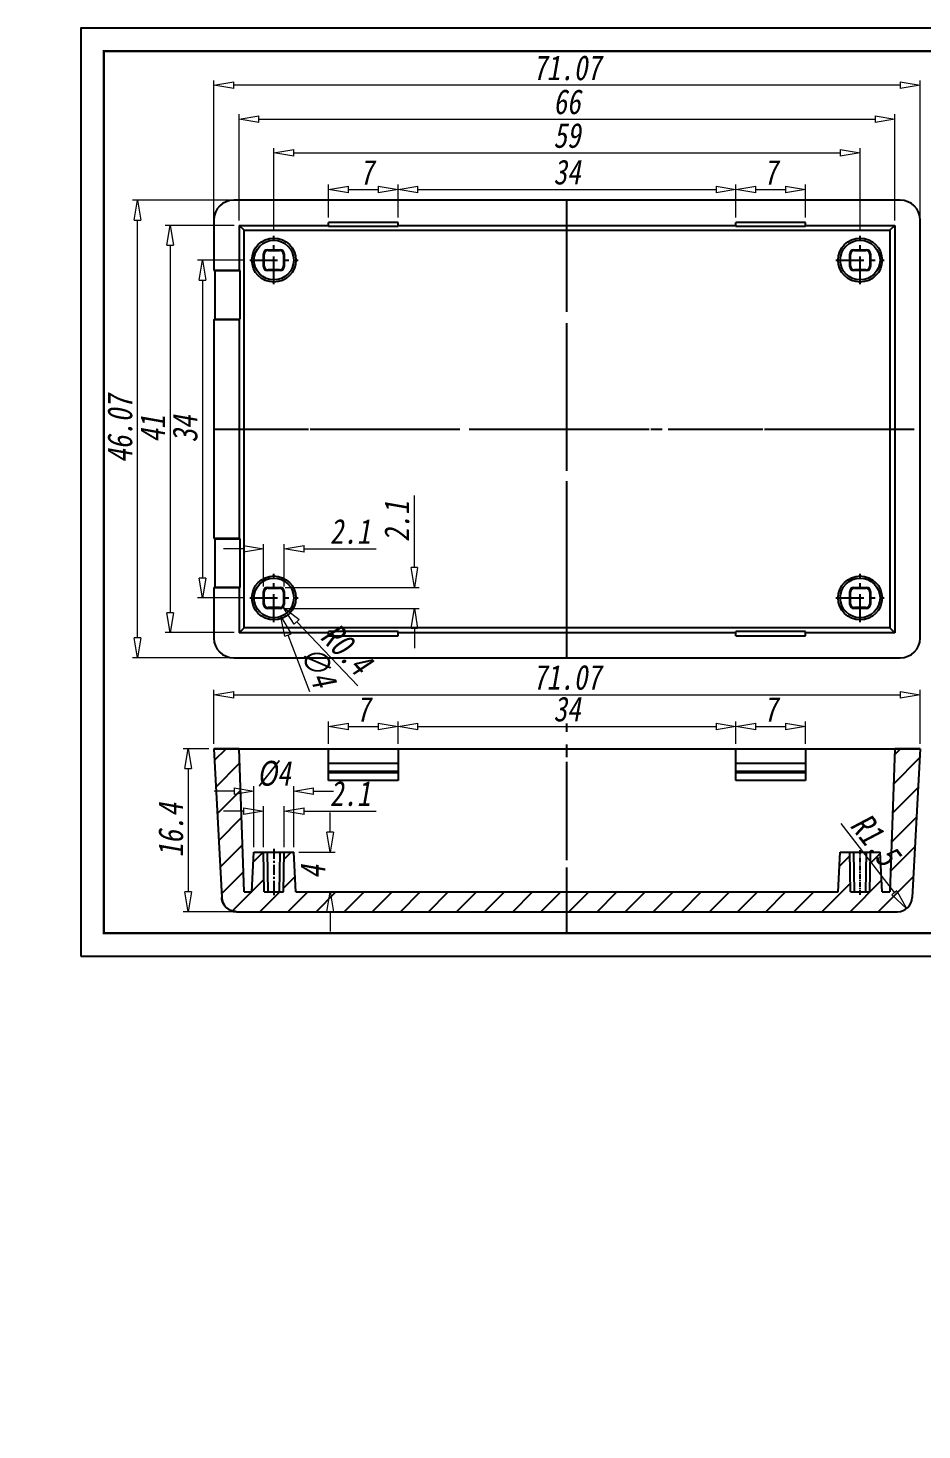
# Model space of a CAD drawing. Header units: millimetres. Extents: x 0 to 531, y 0 to 1129.
# Drawn here: x 240.7 to 330.6, y 987.8 to 1128.9 of the extents above; entities that cross this region are included whole.
import ezdxf

# ---------------------------------------------------------------- set-up
doc = ezdxf.new("R2010")
doc.units = ezdxf.units.MM
doc.linetypes.add('CENTER', pattern=[50.8, 31.75, -6.35, 6.35, -6.35])
doc.layers.get('0').update_dxf_attribs({"linetype": 'CONTINUOUS'})
doc.layers.get('Defpoints').update_dxf_attribs({"linetype": 'CONTINUOUS'})
doc.layers.add('dim', color=82, linetype='CONTINUOUS', lineweight=9)
doc.layers.add('from', color=7, linetype='CONTINUOUS')
doc.styles.add('wuwei', font='SimSun.ttf', dxfattribs={"width": 0.8, "oblique": 10})
doc.dimstyles.new('wuwei', dxfattribs={"dimtxt": 2.5, "dimasz": 1.5, "dimexe": 0.3, "dimexo": 0.3, "dimgap": 0.5, "dimtad": 1, "dimzin": 0, "dimdsep": 46, "dimtxsty": 'wuwei', "dimblk": 'CLOSEDBLANK', "dimcen": 0, "dimclrd": 42, "dimclre": 40, "dimclrt": 74, "dimadec": 0, "dimazin": 0, "dimtfac": 1, "dimtdec": 4, "dimtofl": 0, "dimtmove": 0, "dimatfit": 3, "dimfxl": 0, "dimtolj": 1, "dimtzin": 0, "dimlwd": 0, "dimlwe": 0, "dimarcsym": 0})

# ---------------------------------------------------------------- blocks, each defined once
blk = doc.blocks.new('_ClosedBlank')
at = {"color": 0, "linetype": 'ByBlock', "lineweight": -2}
for p, q in [((-1, 0.167), (0, 0)), ((-1, 0.167), (-1, -0.167)), ((0, 0), (-1, -0.167))]:
    blk.add_line(p, q, dxfattribs=at)
blk = doc.blocks.new('*D141')
at = {"layer": 'Defpoints', "color": 0}
for p in [(504.85, 1070.86), (506.04, 1069.94)]:
    blk.add_point(p, dxfattribs=at)
at = {"layer": 'dim', "color": 42, "lineweight": 5}
blk.add_line((514.62, 1063.33), (507.62, 1068.72), dxfattribs=at)
at = {"layer": 'dim', "color": 42, "lineweight": 5, "xscale": 2, "yscale": 2, "zscale": 2, "rotation": 142.3853140561323}
blk.add_blockref('_ClosedBlank', (506.04, 1069.94), dxfattribs=at)
at = {"layer": 'dim', "color": 74, "insert": (512.98, 1066.8), "char_height": 2.5, "attachment_point": 5, "rotation": 322.3853, "style": 'wuwei'}
blk.add_mtext('R1.5', dxfattribs=at)
blk = doc.blocks.new('*D142')
at = {"layer": 'Defpoints', "color": 0}
for p in [(328.16, 1041.43), (329.07, 1040.24)]:
    blk.add_point(p, dxfattribs=at)
at = {"layer": 'dim', "color": 42, "lineweight": 5}
blk.add_line((322.45, 1048.82), (327.85, 1041.83), dxfattribs=at)
at = {"layer": 'dim', "color": 42, "lineweight": 5, "xscale": 2, "yscale": 2, "zscale": 2, "rotation": 307.6606733462282}
blk.add_blockref('_ClosedBlank', (329.07, 1040.24), dxfattribs=at)
at = {"layer": 'dim', "color": 74, "insert": (325.93, 1047.18), "char_height": 2.5, "attachment_point": 5, "rotation": 307.6607, "style": 'wuwei'}
blk.add_mtext('R1.5', dxfattribs=at)
blk = doc.blocks.new('*U57')
at = {"color": 7, "linetype": 'Continuous'}
for p, q in [((33.54, 23.04), (-33.54, 23.04)), ((-35.54, 21.04), (-35.54, 16)), ((-33, 20.5), (-33, 16)), ((-32.5, 20), (-33, 20.5)), ((-33, 20.5), (-24, 20.5)), ((-32.5, -20), (-32.5, 20)), ((-32.5, 20), (32.5, 20)), ((-24, 20.39), (-24, 20.8)), ((-17, 20.8), (-24, 20.8)), ((-17, 20.39), (-24, 20.39)), ((-17, 20.39), (-17, 20.8)), ((-17, 20.5), (17, 20.5)), ((17, 20.39), (17, 20.8)), ((24, 20.8), (17, 20.8)), ((24, 20.39), (17, 20.39)), ((24, 20.39), (24, 20.8)), ((24, 20.5), (33, 20.5)), ((33, 20.5), (32.5, 20)), ((32.5, 20), (32.5, -20)), ((33, 20.5), (33, -20.5)), ((35.54, -21.04), (35.54, 21.04)), ((-30.55, 16.35), (-30.55, 17.65)), ((-30.48, 17.58), (-30.55, 17.65)), ((-30.48, 16.42), (-30.48, 17.58)), ((-30.08, 17.98), (-30.15, 18.05)), ((-30.15, 18.05), (-28.85, 18.05)), ((-30.08, 17.98), (-28.92, 17.98)), ((-28.92, 17.98), (-28.85, 18.05)), ((-28.52, 17.58), (-28.45, 17.65)), ((-28.52, 17.58), (-28.52, 16.42)), ((-28.45, 17.65), (-28.45, 16.35)), ((28.45, 16.35), (28.45, 17.65)), ((28.52, 17.58), (28.45, 17.65)), ((28.52, 16.42), (28.52, 17.58)), ((28.85, 18.05), (30.15, 18.05)), ((28.92, 17.98), (28.85, 18.05)), ((28.92, 17.98), (30.08, 17.98)), ((30.08, 17.98), (30.15, 18.05)), ((30.48, 17.58), (30.55, 17.65)), ((30.48, 17.58), (30.48, 16.42)), ((30.55, 17.65), (30.55, 16.35)), ((-35.54, 16), (-35.43, 15.95)), ((-35.54, 16), (-33, 16)), ((-35.43, 15.95), (-35.43, 11.05)), ((-35.43, 15.95), (-32.93, 15.95)), ((-33, 16), (-32.93, 15.95)), ((-32.93, 15.95), (-32.93, 11.05)), ((-30.48, 16.42), (-30.55, 16.35)), ((-30.08, 16.02), (-30.15, 15.95)), ((-28.85, 15.95), (-30.15, 15.95)), ((-28.92, 16.02), (-30.08, 16.02)), ((-28.92, 16.02), (-28.85, 15.95)), ((-28.52, 16.42), (-28.45, 16.35)), ((28.52, 16.42), (28.45, 16.35)), ((28.92, 16.02), (28.85, 15.95)), ((30.15, 15.95), (28.85, 15.95)), ((30.08, 16.02), (28.92, 16.02)), ((30.08, 16.02), (30.15, 15.95)), ((30.48, 16.42), (30.55, 16.35)), ((-35.54, 11), (-35.43, 11.05)), ((-35.54, 11), (-35.54, -11)), ((-33, 11), (-35.54, 11)), ((-35.43, 11.05), (-32.93, 11.05)), ((-33, 11), (-32.93, 11.05)), ((-33, 11), (-33, -11)), ((-35.54, -11), (-35.43, -11.05)), ((-35.54, -11), (-33, -11)), ((-35.43, -11.05), (-35.43, -15.95)), ((-35.43, -11.05), (-32.93, -11.05)), ((-33, -11), (-32.93, -11.05)), ((-32.93, -11.05), (-32.93, -15.95)), ((-35.54, -16), (-35.43, -15.95)), ((-35.54, -16), (-35.54, -21.04)), ((-33, -16), (-35.54, -16)), ((-32.93, -15.95), (-35.43, -15.95)), ((-33, -16), (-32.93, -15.95)), ((-33, -16), (-33, -20.5)), ((-30.48, -16.42), (-30.55, -16.35)), ((-30.55, -17.65), (-30.55, -16.35)), ((-30.48, -17.58), (-30.48, -16.42)), ((-30.08, -16.02), (-30.15, -15.95)), ((-30.15, -15.95), (-28.85, -15.95)), ((-30.08, -16.02), (-28.92, -16.02)), ((-28.92, -16.02), (-28.85, -15.95)), ((-28.52, -16.42), (-28.45, -16.35)), ((-28.52, -16.42), (-28.52, -17.58)), ((-28.45, -16.35), (-28.45, -17.65)), ((28.52, -16.42), (28.45, -16.35)), ((28.45, -17.65), (28.45, -16.35)), ((28.52, -17.58), (28.52, -16.42)), ((28.85, -15.95), (30.15, -15.95)), ((28.92, -16.02), (28.85, -15.95)), ((28.92, -16.02), (30.08, -16.02)), ((30.08, -16.02), (30.15, -15.95)), ((30.48, -16.42), (30.55, -16.35)), ((30.48, -16.42), (30.48, -17.58)), ((30.55, -16.35), (30.55, -17.65)), ((-30.48, -17.58), (-30.55, -17.65)), ((-30.08, -17.98), (-30.15, -18.05)), ((-28.85, -18.05), (-30.15, -18.05)), ((-28.92, -17.98), (-30.08, -17.98)), ((-28.92, -17.98), (-28.85, -18.05)), ((-28.52, -17.58), (-28.45, -17.65)), ((28.52, -17.58), (28.45, -17.65)), ((28.92, -17.98), (28.85, -18.05)), ((30.15, -18.05), (28.85, -18.05)), ((30.08, -17.98), (28.92, -17.98)), ((30.08, -17.98), (30.15, -18.05)), ((30.48, -17.58), (30.55, -17.65)), ((-33, -20.5), (-32.5, -20)), ((-24, -20.5), (-33, -20.5)), ((32.5, -20), (-32.5, -20)), ((-24, -20.8), (-24, -20.39)), ((-17, -20.39), (-24, -20.39)), ((-24, -20.8), (-17, -20.8)), ((-17, -20.8), (-17, -20.39)), ((17, -20.5), (-17, -20.5)), ((24, -20.39), (17, -20.39)), ((17, -20.8), (17, -20.39)), ((17, -20.8), (24, -20.8)), ((24, -20.8), (24, -20.39)), ((33, -20.5), (24, -20.5)), ((32.5, -20), (33, -20.5)), ((-33.54, -23.04), (33.54, -23.04))]:
    blk.add_line(p, q, dxfattribs=at)
at = {"color": 1, "linetype": 'CENTER', "ltscale": 0.4}
blk.add_line((0, -23.04), (0, 23.04), dxfattribs=at)
at = {"color": 1, "linetype": 'CENTER', "ltscale": 0.088385}
for p, q in [((-29.5, 14.57), (-29.5, 19.43)), ((29.5, 14.57), (29.5, 19.43)), ((-31.93, 17), (-27.07, 17)), ((27.07, 17), (31.93, 17)), ((-29.5, -19.43), (-29.5, -14.57)), ((29.5, -19.43), (29.5, -14.57)), ((-31.93, -17), (-27.07, -17)), ((27.07, -17), (31.93, -17))]:
    blk.add_line(p, q, dxfattribs=at)
at = {"color": 1, "linetype": 'CENTER', "ltscale": 0.3}
blk.add_line((-35.54, 0), (35.54, 0), dxfattribs=at)
at = {"color": 7, "linetype": 'Continuous'}
for centre, radius in [((-29.5, 17), 2.21), ((-29.5, 17), 2), ((29.5, 17), 2.21), ((29.5, 17), 2), ((-29.5, -17), 2.21), ((-29.5, -17), 2), ((29.5, -17), 2.21), ((29.5, -17), 2)]:
    blk.add_circle(centre, radius, dxfattribs=at)
for centre, major_axis, ratio, start_param, end_param in [((-33.53, 21.03), (-1.42, 1.42), 0.997265, -0.784029, 0.784029), ((33.53, 21.03), (1.42, 1.42), 0.997265, -0.784029, 0.784029), ((-30.15, 17.65), (0.283, -0.283), 0.999695, 2.356347, 3.926839), ((-30.08, 17.58), (0.283, -0.283), 0.999695, 2.356347, 3.926839), ((-28.92, 17.58), (-0.283, -0.283), 0.999695, 2.356347, 3.926839), ((-28.85, 17.65), (0.283, 0.283), 0.999695, -0.785246, 0.785246), ((28.85, 17.65), (0.283, -0.283), 0.999695, 2.356347, 3.926839), ((28.92, 17.58), (0.283, -0.283), 0.999695, 2.356347, 3.926839), ((30.08, 17.58), (-0.283, -0.283), 0.999695, 2.356347, 3.926839), ((30.15, 17.65), (0.283, 0.283), 0.999695, -0.785246, 0.785246), ((-30.15, 16.35), (0.283, 0.283), 0.999695, 2.356347, 3.926839), ((-30.08, 16.42), (0.283, 0.283), 0.999695, 2.356347, 3.926839), ((-28.92, 16.42), (-0.283, 0.283), 0.999695, 2.356347, 3.926839), ((-28.85, 16.35), (0.283, -0.283), 0.999695, -0.785246, 0.785246), ((28.85, 16.35), (0.283, 0.283), 0.999695, -3.926839, -2.356347), ((28.92, 16.42), (0.283, 0.283), 0.999695, 2.356347, 3.926839), ((30.08, 16.42), (-0.283, 0.283), 0.999695, 2.356347, 3.926839), ((30.15, 16.35), (0.283, -0.283), 0.999695, -0.785246, 0.785246), ((-30.15, -16.35), (0.283, -0.283), 0.999695, 2.356347, 3.926839), ((-30.08, -16.42), (0.283, -0.283), 0.999695, 2.356347, 3.926839), ((-28.92, -16.42), (-0.283, -0.283), 0.999695, 2.356347, 3.926839), ((-28.85, -16.35), (0.283, 0.283), 0.999695, -0.785246, 0.785246), ((28.85, -16.35), (0.283, -0.283), 0.999695, 2.356347, 3.926839), ((28.92, -16.42), (0.283, -0.283), 0.999695, 2.356347, 3.926839), ((30.08, -16.42), (-0.283, -0.283), 0.999695, 2.356347, 3.926839), ((30.15, -16.35), (0.283, 0.283), 0.999695, -0.785246, 0.785246), ((-30.15, -17.65), (0.283, 0.283), 0.999695, 2.356347, 3.926839), ((-30.08, -17.58), (0.283, 0.283), 0.999695, 2.356347, 3.926839), ((-28.92, -17.58), (-0.283, 0.283), 0.999695, 2.356347, 3.926839), ((-28.85, -17.65), (0.283, -0.283), 0.999695, -0.785246, 0.785246), ((28.85, -17.65), (0.283, 0.283), 0.999695, -3.926839, -2.356347), ((28.92, -17.58), (0.283, 0.283), 0.999695, 2.356347, 3.926839), ((30.08, -17.58), (-0.283, 0.283), 0.999695, 2.356347, 3.926839), ((30.15, -17.65), (0.283, -0.283), 0.999695, -0.785246, 0.785246), ((-33.53, -21.03), (-1.42, -1.42), 0.997265, -0.784029, 0.784029), ((33.53, -21.03), (1.42, -1.42), 0.997265, -0.784029, 0.784029)]:
    blk.add_ellipse(centre, major_axis=major_axis, ratio=ratio, start_param=start_param, end_param=end_param, dxfattribs=at)
blk = doc.blocks.new('*D95')
at = {"layer": 'Defpoints', "color": 0}
for p in [(264.69, 1073.38), (266.12, 1069.65)]:
    blk.add_point(p, dxfattribs=at)
at = {"layer": 'dim', "color": 42, "lineweight": 5}
blk.add_line((269.01, 1062.07), (266.83, 1067.78), dxfattribs=at)
at = {"layer": 'dim', "color": 42, "lineweight": 5, "xscale": 2, "yscale": 2, "zscale": 2, "rotation": 110.8710990807835}
blk.add_blockref('_ClosedBlank', (266.12, 1069.65), dxfattribs=at)
at = {"layer": 'dim', "color": 74, "insert": (269.91, 1064.61), "char_height": 2.5, "attachment_point": 5, "rotation": 290.8711, "style": 'wuwei'}
blk.add_mtext('∅4', dxfattribs=at)
blk = doc.blocks.new('*D96')
at = {"layer": 'Defpoints', "color": 0}
for p in [(266.05, 1070.86), (266.33, 1070.57)]:
    blk.add_point(p, dxfattribs=at)
at = {"layer": 'dim', "color": 42, "lineweight": 5}
blk.add_line((273.84, 1062.65), (267.7, 1069.12), dxfattribs=at)
at = {"layer": 'dim', "color": 42, "lineweight": 5, "xscale": 2, "yscale": 2, "zscale": 2, "rotation": 133.4602321598324}
blk.add_blockref('_ClosedBlank', (266.33, 1070.57), dxfattribs=at)
at = {"layer": 'dim', "color": 74, "insert": (272.73, 1066.36), "char_height": 2.5, "attachment_point": 5, "rotation": 313.4602, "style": 'wuwei'}
blk.add_mtext('R0.4', dxfattribs=at)
blk = doc.blocks.new('*D97')
at = {"layer": 'Defpoints', "color": 0}
for p in [(266.05, 1072.56), (266.05, 1070.46), (279.54, 1070.46)]:
    blk.add_point(p, dxfattribs=at)
at = {"layer": 'dim', "color": 42, "lineweight": 5}
for p, q in [((279.54, 1074.56), (279.54, 1081.82)), ((279.54, 1068.46), (279.54, 1066.46))]:
    blk.add_line(p, q, dxfattribs=at)
at = {"layer": 'dim', "color": 40, "lineweight": 5}
for p, q in [((266.55, 1072.56), (280.04, 1072.56)), ((266.55, 1070.46), (280.04, 1070.46))]:
    blk.add_line(p, q, dxfattribs=at)
at = {"layer": 'dim', "color": 42, "lineweight": 5, "xscale": 2, "yscale": 2, "zscale": 2}
for p, rotation in [((279.54, 1072.56), 270), ((279.54, 1070.46), 90)]:
    blk.add_blockref('_ClosedBlank', p, dxfattribs=dict(at, rotation=rotation))
at = {"layer": 'dim', "color": 74, "insert": (277.79, 1079.19), "char_height": 2.5, "attachment_point": 5, "rotation": 90, "style": 'wuwei'}
blk.add_mtext('2.1', dxfattribs=at)
blk = doc.blocks.new('*D98')
at = {"layer": 'Defpoints', "color": 0}
for p in [(266.45, 1076.44), (264.35, 1072.16), (266.45, 1072.16)]:
    blk.add_point(p, dxfattribs=at)
at = {"layer": 'dim', "color": 40, "lineweight": 5}
for p, q in [((264.35, 1072.66), (264.35, 1076.94)), ((266.45, 1072.66), (266.45, 1076.94))]:
    blk.add_line(p, q, dxfattribs=at)
at = {"layer": 'dim', "color": 42, "lineweight": 5}
for p, q in [((262.35, 1076.44), (260.35, 1076.44)), ((268.45, 1076.44), (275.71, 1076.44))]:
    blk.add_line(p, q, dxfattribs=at)
at = {"layer": 'dim', "color": 42, "lineweight": 5, "xscale": 2, "yscale": 2, "zscale": 2}
blk.add_blockref('_ClosedBlank', (264.35, 1076.44), dxfattribs=at)
at = {"layer": 'dim', "color": 42, "lineweight": 5, "xscale": 2, "yscale": 2, "zscale": 2, "rotation": 180}
blk.add_blockref('_ClosedBlank', (266.45, 1076.44), dxfattribs=at)
at = {"layer": 'dim', "color": 74, "insert": (273.08, 1078.19), "char_height": 2.5, "attachment_point": 5, "style": 'wuwei'}
blk.add_mtext('2.1', dxfattribs=at)
blk = doc.blocks.new('*D102')
at = {"layer": 'Defpoints', "color": 0}
for p in [(421.27, 1073.05), (421.92, 1072.3)]:
    blk.add_point(p, dxfattribs=at)
at = {"layer": 'dim', "color": 42, "lineweight": 5}
blk.add_line((416.76, 1078.25), (420.61, 1073.81), dxfattribs=at)
at = {"layer": 'dim', "color": 42, "lineweight": 5, "xscale": 2, "yscale": 2, "zscale": 2, "rotation": 310.97801964119}
blk.add_blockref('_ClosedBlank', (421.92, 1072.3), dxfattribs=at)
at = {"layer": 'dim', "color": 74, "insert": (419.35, 1077.93), "char_height": 2.5, "attachment_point": 5, "rotation": 310.978, "style": 'wuwei'}
blk.add_mtext('R1', dxfattribs=at)
blk = doc.blocks.new('*D121')
at = {"layer": 'Defpoints', "color": 0}
for p in [(267.4, 1052.06), (263.4, 1045.93), (267.4, 1045.93)]:
    blk.add_point(p, dxfattribs=at)
at = {"layer": 'dim', "color": 42, "lineweight": 5}
for p, q in [((261.4, 1052.06), (259.4, 1052.06)), ((269.4, 1052.06), (271.4, 1052.06))]:
    blk.add_line(p, q, dxfattribs=at)
at = {"layer": 'dim', "color": 40, "lineweight": 5}
for p, q in [((263.4, 1046.43), (263.4, 1052.56)), ((267.4, 1046.43), (267.4, 1052.56))]:
    blk.add_line(p, q, dxfattribs=at)
at = {"layer": 'dim', "color": 42, "lineweight": 5, "xscale": 2, "yscale": 2, "zscale": 2}
blk.add_blockref('_ClosedBlank', (263.4, 1052.06), dxfattribs=at)
at = {"layer": 'dim', "color": 42, "lineweight": 5, "xscale": 2, "yscale": 2, "zscale": 2, "rotation": 180}
blk.add_blockref('_ClosedBlank', (267.4, 1052.06), dxfattribs=at)
at = {"layer": 'dim', "color": 74, "insert": (265.4, 1053.81), "char_height": 2.5, "attachment_point": 5, "style": 'wuwei'}
blk.add_mtext('%%c4', dxfattribs=at)
blk = doc.blocks.new('*D122')
at = {"layer": 'Defpoints', "color": 0}
for p in [(266.45, 1050.06), (264.35, 1045.93), (266.45, 1045.93)]:
    blk.add_point(p, dxfattribs=at)
at = {"layer": 'dim', "color": 42, "lineweight": 5}
for p, q in [((262.35, 1050.06), (260.35, 1050.06)), ((268.45, 1050.06), (275.71, 1050.06))]:
    blk.add_line(p, q, dxfattribs=at)
at = {"layer": 'dim', "color": 40, "lineweight": 5}
for p, q in [((264.35, 1046.43), (264.35, 1050.56)), ((266.45, 1046.43), (266.45, 1050.56))]:
    blk.add_line(p, q, dxfattribs=at)
at = {"layer": 'dim', "color": 42, "lineweight": 5, "xscale": 2, "yscale": 2, "zscale": 2}
blk.add_blockref('_ClosedBlank', (264.35, 1050.06), dxfattribs=at)
at = {"layer": 'dim', "color": 42, "lineweight": 5, "xscale": 2, "yscale": 2, "zscale": 2, "rotation": 180}
blk.add_blockref('_ClosedBlank', (266.45, 1050.06), dxfattribs=at)
at = {"layer": 'dim', "color": 74, "insert": (273.08, 1051.81), "char_height": 2.5, "attachment_point": 5, "style": 'wuwei'}
blk.add_mtext('2.1', dxfattribs=at)
blk = doc.blocks.new('*D123')
at = {"layer": 'Defpoints', "color": 0}
for p in [(267.4, 1045.93), (267.61, 1041.93), (271.07, 1041.93)]:
    blk.add_point(p, dxfattribs=at)
at = {"layer": 'dim', "color": 42, "lineweight": 5}
for p, q in [((271.07, 1047.93), (271.07, 1049.93)), ((271.07, 1039.93), (271.07, 1037.93))]:
    blk.add_line(p, q, dxfattribs=at)
at = {"layer": 'dim', "color": 40, "lineweight": 5}
for p, q in [((267.9, 1045.93), (271.57, 1045.93)), ((268.11, 1041.93), (271.57, 1041.93))]:
    blk.add_line(p, q, dxfattribs=at)
at = {"layer": 'dim', "color": 42, "lineweight": 5, "xscale": 2, "yscale": 2, "zscale": 2}
for p, rotation in [((271.07, 1045.93), 270), ((271.07, 1041.93), 90)]:
    blk.add_blockref('_ClosedBlank', p, dxfattribs=dict(at, rotation=rotation))
at = {"layer": 'dim', "color": 74, "insert": (269.32, 1043.93), "char_height": 2.5, "attachment_point": 5, "rotation": 90, "style": 'wuwei'}
blk.add_mtext('4', dxfattribs=at)
blk = doc.blocks.new('*D124')
at = {"layer": 'Defpoints', "color": 0}
for p in [(259.37, 1056.33), (256.79, 1039.93), (261.92, 1039.93)]:
    blk.add_point(p, dxfattribs=at)
at = {"layer": 'dim', "color": 40, "lineweight": 5}
for p, q in [((258.87, 1056.33), (256.29, 1056.33)), ((261.42, 1039.93), (256.29, 1039.93))]:
    blk.add_line(p, q, dxfattribs=at)
at = {"layer": 'dim', "color": 42, "lineweight": 5}
blk.add_line((256.79, 1054.33), (256.79, 1041.93), dxfattribs=at)
at = {"layer": 'dim', "color": 42, "lineweight": 5, "xscale": 2, "yscale": 2, "zscale": 2}
for p, rotation in [((256.79, 1056.33), 90), ((256.79, 1039.93), 270)]:
    blk.add_blockref('_ClosedBlank', p, dxfattribs=dict(at, rotation=rotation))
at = {"layer": 'dim', "color": 74, "insert": (255.04, 1048.13), "char_height": 2.5, "attachment_point": 5, "rotation": 90, "style": 'wuwei'}
blk.add_mtext('16.4', dxfattribs=at)
blk = doc.blocks.new('*D125')
at = {"layer": 'Defpoints', "color": 0}
for p in [(330.44, 1061.76), (259.37, 1056.33), (330.44, 1056.33)]:
    blk.add_point(p, dxfattribs=at)
at = {"layer": 'dim', "color": 40, "lineweight": 5}
for p, q in [((259.37, 1056.83), (259.37, 1062.26)), ((330.44, 1056.83), (330.44, 1062.26))]:
    blk.add_line(p, q, dxfattribs=at)
at = {"layer": 'dim', "color": 42, "lineweight": 5}
blk.add_line((261.37, 1061.76), (328.44, 1061.76), dxfattribs=at)
at = {"layer": 'dim', "color": 42, "lineweight": 5, "xscale": 2, "yscale": 2, "zscale": 2, "rotation": 180}
blk.add_blockref('_ClosedBlank', (259.37, 1061.76), dxfattribs=at)
at = {"layer": 'dim', "color": 42, "lineweight": 5, "xscale": 2, "yscale": 2, "zscale": 2}
blk.add_blockref('_ClosedBlank', (330.44, 1061.76), dxfattribs=at)
at = {"layer": 'dim', "color": 74, "insert": (294.9, 1063.51), "char_height": 2.5, "attachment_point": 5, "style": 'wuwei'}
blk.add_mtext('71.07', dxfattribs=at)
blk = doc.blocks.new('*D126')
at = {"layer": 'Defpoints', "color": 0}
for p in [(318.9, 1058.56), (311.9, 1056.33), (318.9, 1056.33)]:
    blk.add_point(p, dxfattribs=at)
at = {"layer": 'dim', "color": 40, "lineweight": 5}
for p, q in [((311.9, 1056.83), (311.9, 1059.06)), ((318.9, 1056.83), (318.9, 1059.06))]:
    blk.add_line(p, q, dxfattribs=at)
at = {"layer": 'dim', "color": 42, "lineweight": 5}
blk.add_line((313.9, 1058.56), (316.9, 1058.56), dxfattribs=at)
at = {"layer": 'dim', "color": 42, "lineweight": 5, "xscale": 2, "yscale": 2, "zscale": 2, "rotation": 180}
blk.add_blockref('_ClosedBlank', (311.9, 1058.56), dxfattribs=at)
at = {"layer": 'dim', "color": 42, "lineweight": 5, "xscale": 2, "yscale": 2, "zscale": 2}
blk.add_blockref('_ClosedBlank', (318.9, 1058.56), dxfattribs=at)
at = {"layer": 'dim', "color": 74, "insert": (315.4, 1060.31), "char_height": 2.5, "attachment_point": 5, "style": 'wuwei'}
blk.add_mtext('7', dxfattribs=at)
blk = doc.blocks.new('*D127')
at = {"layer": 'Defpoints', "color": 0}
for p in [(311.9, 1058.56), (277.9, 1056.33), (311.9, 1056.33)]:
    blk.add_point(p, dxfattribs=at)
at = {"layer": 'dim', "color": 40, "lineweight": 5}
for p, q in [((277.9, 1056.83), (277.9, 1059.06)), ((311.9, 1056.83), (311.9, 1059.06))]:
    blk.add_line(p, q, dxfattribs=at)
at = {"layer": 'dim', "color": 42, "lineweight": 5}
blk.add_line((279.9, 1058.56), (309.9, 1058.56), dxfattribs=at)
at = {"layer": 'dim', "color": 42, "lineweight": 5, "xscale": 2, "yscale": 2, "zscale": 2, "rotation": 180}
blk.add_blockref('_ClosedBlank', (277.9, 1058.56), dxfattribs=at)
at = {"layer": 'dim', "color": 42, "lineweight": 5, "xscale": 2, "yscale": 2, "zscale": 2}
blk.add_blockref('_ClosedBlank', (311.9, 1058.56), dxfattribs=at)
at = {"layer": 'dim', "color": 74, "insert": (294.9, 1060.31), "char_height": 2.5, "attachment_point": 5, "style": 'wuwei'}
blk.add_mtext('34', dxfattribs=at)
blk = doc.blocks.new('*D128')
at = {"layer": 'Defpoints', "color": 0}
for p in [(277.9, 1058.56), (270.9, 1056.33), (277.9, 1056.33)]:
    blk.add_point(p, dxfattribs=at)
at = {"layer": 'dim', "color": 40, "lineweight": 5}
for p, q in [((270.9, 1056.83), (270.9, 1059.06)), ((277.9, 1056.83), (277.9, 1059.06))]:
    blk.add_line(p, q, dxfattribs=at)
at = {"layer": 'dim', "color": 42, "lineweight": 5}
blk.add_line((272.9, 1058.56), (275.9, 1058.56), dxfattribs=at)
at = {"layer": 'dim', "color": 42, "lineweight": 5, "xscale": 2, "yscale": 2, "zscale": 2, "rotation": 180}
blk.add_blockref('_ClosedBlank', (270.9, 1058.56), dxfattribs=at)
at = {"layer": 'dim', "color": 42, "lineweight": 5, "xscale": 2, "yscale": 2, "zscale": 2}
blk.add_blockref('_ClosedBlank', (277.9, 1058.56), dxfattribs=at)
at = {"layer": 'dim', "color": 74, "insert": (274.4, 1060.31), "char_height": 2.5, "attachment_point": 5, "style": 'wuwei'}
blk.add_mtext('7', dxfattribs=at)
blk = doc.blocks.new('*D129')
at = {"layer": 'Defpoints', "color": 0}
for p in [(346.47, 1067.71), (347.19, 1067.37)]:
    blk.add_point(p, dxfattribs=at)
at = {"layer": 'dim', "color": 42, "lineweight": 5}
blk.add_line((357, 1062.73), (349, 1066.52), dxfattribs=at)
at = {"layer": 'dim', "color": 42, "lineweight": 5, "xscale": 2, "yscale": 2, "zscale": 2, "rotation": 154.6658811253079}
blk.add_blockref('_ClosedBlank', (347.19, 1067.37), dxfattribs=at)
at = {"layer": 'dim', "color": 74, "insert": (354.65, 1065.78), "char_height": 2.5, "attachment_point": 5, "rotation": 334.6659, "style": 'wuwei'}
blk.add_mtext('R0.8', dxfattribs=at)
blk = doc.blocks.new('*D133')
at = {"layer": 'Defpoints', "color": 0}
for p in [(318.9, 1112.61), (311.9, 1109.31), (318.9, 1109.31)]:
    blk.add_point(p, dxfattribs=at)
at = {"layer": 'dim', "color": 40, "lineweight": 5}
for p, q in [((311.9, 1109.81), (311.9, 1113.11)), ((318.9, 1109.81), (318.9, 1113.11))]:
    blk.add_line(p, q, dxfattribs=at)
at = {"layer": 'dim', "color": 42, "lineweight": 5}
blk.add_line((313.9, 1112.61), (316.9, 1112.61), dxfattribs=at)
at = {"layer": 'dim', "color": 42, "lineweight": 5, "xscale": 2, "yscale": 2, "zscale": 2, "rotation": 180}
blk.add_blockref('_ClosedBlank', (311.9, 1112.61), dxfattribs=at)
at = {"layer": 'dim', "color": 42, "lineweight": 5, "xscale": 2, "yscale": 2, "zscale": 2}
blk.add_blockref('_ClosedBlank', (318.9, 1112.61), dxfattribs=at)
at = {"layer": 'dim', "color": 74, "insert": (315.4, 1114.36), "char_height": 2.5, "attachment_point": 5, "style": 'wuwei'}
blk.add_mtext('7', dxfattribs=at)
blk = doc.blocks.new('*D134')
at = {"layer": 'Defpoints', "color": 0}
for p in [(311.9, 1112.61), (277.9, 1109.31), (311.9, 1109.31)]:
    blk.add_point(p, dxfattribs=at)
at = {"layer": 'dim', "color": 40, "lineweight": 5}
for p, q in [((277.9, 1109.81), (277.9, 1113.11)), ((311.9, 1109.81), (311.9, 1113.11))]:
    blk.add_line(p, q, dxfattribs=at)
at = {"layer": 'dim', "color": 42, "lineweight": 5}
blk.add_line((279.9, 1112.61), (309.9, 1112.61), dxfattribs=at)
at = {"layer": 'dim', "color": 42, "lineweight": 5, "xscale": 2, "yscale": 2, "zscale": 2, "rotation": 180}
blk.add_blockref('_ClosedBlank', (277.9, 1112.61), dxfattribs=at)
at = {"layer": 'dim', "color": 42, "lineweight": 5, "xscale": 2, "yscale": 2, "zscale": 2}
blk.add_blockref('_ClosedBlank', (311.9, 1112.61), dxfattribs=at)
at = {"layer": 'dim', "color": 74, "insert": (294.9, 1114.36), "char_height": 2.5, "attachment_point": 5, "style": 'wuwei'}
blk.add_mtext('34', dxfattribs=at)
blk = doc.blocks.new('*D135')
at = {"layer": 'Defpoints', "color": 0}
for p in [(277.9, 1112.61), (270.9, 1109.31), (277.9, 1109.31)]:
    blk.add_point(p, dxfattribs=at)
at = {"layer": 'dim', "color": 40, "lineweight": 5}
for p, q in [((270.9, 1109.81), (270.9, 1113.11)), ((277.9, 1109.81), (277.9, 1113.11))]:
    blk.add_line(p, q, dxfattribs=at)
at = {"layer": 'dim', "color": 42, "lineweight": 5}
blk.add_line((272.9, 1112.61), (275.9, 1112.61), dxfattribs=at)
at = {"layer": 'dim', "color": 42, "lineweight": 5, "xscale": 2, "yscale": 2, "zscale": 2, "rotation": 180}
blk.add_blockref('_ClosedBlank', (270.9, 1112.61), dxfattribs=at)
at = {"layer": 'dim', "color": 42, "lineweight": 5, "xscale": 2, "yscale": 2, "zscale": 2}
blk.add_blockref('_ClosedBlank', (277.9, 1112.61), dxfattribs=at)
at = {"layer": 'dim', "color": 74, "insert": (274.75, 1114.36), "char_height": 2.5, "attachment_point": 5, "style": 'wuwei'}
blk.add_mtext('7', dxfattribs=at)
blk = doc.blocks.new('*D136')
at = {"layer": 'Defpoints', "color": 0}
for p in [(251.67, 1111.55), (261.36, 1111.55), (261.9, 1065.48)]:
    blk.add_point(p, dxfattribs=at)
at = {"layer": 'dim', "color": 40, "lineweight": 5}
for p, q in [((260.86, 1111.55), (251.17, 1111.55)), ((261.4, 1065.48), (251.17, 1065.48))]:
    blk.add_line(p, q, dxfattribs=at)
at = {"layer": 'dim', "color": 42, "lineweight": 5}
blk.add_line((251.67, 1067.48), (251.67, 1109.55), dxfattribs=at)
at = {"layer": 'dim', "color": 42, "lineweight": 5, "xscale": 2, "yscale": 2, "zscale": 2}
for p, rotation in [((251.67, 1111.55), 90), ((251.67, 1065.48), 270)]:
    blk.add_blockref('_ClosedBlank', p, dxfattribs=dict(at, rotation=rotation))
at = {"layer": 'dim', "color": 74, "insert": (249.92, 1088.51), "char_height": 2.5, "attachment_point": 5, "rotation": 90, "style": 'wuwei'}
blk.add_mtext('46.07', dxfattribs=at)
blk = doc.blocks.new('*D137')
at = {"layer": 'Defpoints', "color": 0}
for p in [(261.9, 1109.01), (254.96, 1068.02), (261.9, 1068.02)]:
    blk.add_point(p, dxfattribs=at)
at = {"layer": 'dim', "color": 40, "lineweight": 5}
for p, q in [((261.4, 1109.01), (254.46, 1109.01)), ((261.4, 1068.02), (254.46, 1068.02))]:
    blk.add_line(p, q, dxfattribs=at)
at = {"layer": 'dim', "color": 42, "lineweight": 5}
blk.add_line((254.96, 1107.01), (254.96, 1070.02), dxfattribs=at)
at = {"layer": 'dim', "color": 42, "lineweight": 5, "xscale": 2, "yscale": 2, "zscale": 2}
for p, rotation in [((254.96, 1109.01), 90), ((254.96, 1068.02), 270)]:
    blk.add_blockref('_ClosedBlank', p, dxfattribs=dict(at, rotation=rotation))
at = {"layer": 'dim', "color": 74, "insert": (253.21, 1088.51), "char_height": 2.5, "attachment_point": 5, "rotation": 90, "style": 'wuwei'}
blk.add_mtext('41', dxfattribs=at)
blk = doc.blocks.new('*D138')
at = {"layer": 'Defpoints', "color": 0}
for p in [(259.37, 1123.11), (330.44, 1109.55), (259.37, 1109.02)]:
    blk.add_point(p, dxfattribs=at)
at = {"layer": 'dim', "color": 40, "lineweight": 5}
for p, q in [((259.37, 1109.52), (259.37, 1123.61)), ((330.44, 1110.05), (330.44, 1123.61))]:
    blk.add_line(p, q, dxfattribs=at)
at = {"layer": 'dim', "color": 42, "lineweight": 5}
blk.add_line((328.44, 1123.11), (261.37, 1123.11), dxfattribs=at)
at = {"layer": 'dim', "color": 42, "lineweight": 5, "xscale": 2, "yscale": 2, "zscale": 2, "rotation": 180}
blk.add_blockref('_ClosedBlank', (259.37, 1123.11), dxfattribs=at)
at = {"layer": 'dim', "color": 42, "lineweight": 5, "xscale": 2, "yscale": 2, "zscale": 2}
blk.add_blockref('_ClosedBlank', (330.44, 1123.11), dxfattribs=at)
at = {"layer": 'dim', "color": 74, "insert": (294.9, 1124.86), "char_height": 2.5, "attachment_point": 5, "style": 'wuwei'}
blk.add_mtext('71.07', dxfattribs=at)
blk = doc.blocks.new('*D139')
at = {"layer": 'Defpoints', "color": 0}
for p in [(327.9, 1119.69), (261.9, 1109.01), (327.9, 1109.01)]:
    blk.add_point(p, dxfattribs=at)
at = {"layer": 'dim', "color": 40, "lineweight": 5}
for p, q in [((261.9, 1109.51), (261.9, 1120.19)), ((327.9, 1109.51), (327.9, 1120.19))]:
    blk.add_line(p, q, dxfattribs=at)
at = {"layer": 'dim', "color": 42, "lineweight": 5}
blk.add_line((263.9, 1119.69), (325.9, 1119.69), dxfattribs=at)
at = {"layer": 'dim', "color": 42, "lineweight": 5, "xscale": 2, "yscale": 2, "zscale": 2, "rotation": 180}
blk.add_blockref('_ClosedBlank', (261.9, 1119.69), dxfattribs=at)
at = {"layer": 'dim', "color": 42, "lineweight": 5, "xscale": 2, "yscale": 2, "zscale": 2}
blk.add_blockref('_ClosedBlank', (327.9, 1119.69), dxfattribs=at)
at = {"layer": 'dim', "color": 74, "insert": (294.9, 1121.44), "char_height": 2.5, "attachment_point": 5, "style": 'wuwei'}
blk.add_mtext('66', dxfattribs=at)
blk = doc.blocks.new('*D147')
at = {"layer": 'Defpoints', "color": 0}
for p in [(262.97, 1105.51), (258.23, 1071.51), (262.97, 1071.51)]:
    blk.add_point(p, dxfattribs=at)
at = {"layer": 'dim', "color": 40, "lineweight": 5}
for p, q in [((262.47, 1105.51), (257.73, 1105.51)), ((262.47, 1071.51), (257.73, 1071.51))]:
    blk.add_line(p, q, dxfattribs=at)
at = {"layer": 'dim', "color": 42, "lineweight": 5}
blk.add_line((258.23, 1103.51), (258.23, 1073.51), dxfattribs=at)
at = {"layer": 'dim', "color": 42, "lineweight": 5, "xscale": 2, "yscale": 2, "zscale": 2}
for p, rotation in [((258.23, 1105.51), 90), ((258.23, 1071.51), 270)]:
    blk.add_blockref('_ClosedBlank', p, dxfattribs=dict(at, rotation=rotation))
at = {"layer": 'dim', "color": 74, "insert": (256.48, 1088.51), "char_height": 2.5, "attachment_point": 5, "rotation": 90, "style": 'wuwei'}
blk.add_mtext('34', dxfattribs=at)
blk = doc.blocks.new('*D148')
at = {"layer": 'Defpoints', "color": 0}
for p in [(324.4, 1116.3), (265.4, 1107.94), (324.4, 1107.94)]:
    blk.add_point(p, dxfattribs=at)
at = {"layer": 'dim', "color": 40, "lineweight": 5}
for p, q in [((265.4, 1108.44), (265.4, 1116.8)), ((324.4, 1108.44), (324.4, 1116.8))]:
    blk.add_line(p, q, dxfattribs=at)
at = {"layer": 'dim', "color": 42, "lineweight": 5}
blk.add_line((267.4, 1116.3), (322.4, 1116.3), dxfattribs=at)
at = {"layer": 'dim', "color": 42, "lineweight": 5, "xscale": 2, "yscale": 2, "zscale": 2, "rotation": 180}
blk.add_blockref('_ClosedBlank', (265.4, 1116.3), dxfattribs=at)
at = {"layer": 'dim', "color": 42, "lineweight": 5, "xscale": 2, "yscale": 2, "zscale": 2}
blk.add_blockref('_ClosedBlank', (324.4, 1116.3), dxfattribs=at)
at = {"layer": 'dim', "color": 74, "insert": (294.9, 1118.05), "char_height": 2.5, "attachment_point": 5, "style": 'wuwei'}
blk.add_mtext('59', dxfattribs=at)

msp = doc.modelspace()

# ---------------------------------------------------------------- hatches: boundary and pattern name
h = msp.add_hatch()
h.set_pattern_fill('1', color=2, scale=2, angle=45, style=0)
h.set_pattern_definition([(45, (208.178, 944.5206), (-1.414214, 1.414214), [])])
edge = h.paths.add_edge_path()
edge.add_line((330.44, 1056.33), (327.902, 1056.33))
edge.add_line((327.902, 1056.33), (327.399, 1041.93))
edge.add_line((327.399, 1041.93), (326.613, 1041.93))
edge.add_line((326.613, 1041.93), (326.403, 1045.93))
edge.add_line((326.403, 1045.93), (325.453, 1045.93))
edge.add_line((325.453, 1045.93), (325.383, 1041.93))
edge.add_line((325.383, 1041.93), (323.423, 1041.93))
edge.add_line((323.423, 1041.93), (323.353, 1045.93))
edge.add_line((323.353, 1045.93), (322.403, 1045.93))
edge.add_line((322.403, 1045.93), (322.193, 1041.93))
edge.add_line((322.193, 1041.93), (267.613, 1041.93))
edge.add_line((267.613, 1041.93), (267.403, 1045.93))
edge.add_line((267.403, 1045.93), (266.453, 1045.93))
edge.add_line((266.453, 1045.93), (266.383, 1041.93))
edge.add_line((266.383, 1041.93), (264.423, 1041.93))
edge.add_line((264.423, 1041.93), (264.353, 1045.93))
edge.add_line((264.353, 1045.93), (263.403, 1045.93))
edge.add_line((263.403, 1045.93), (263.193, 1041.93))
edge.add_line((263.193, 1041.93), (262.407, 1041.93))
edge.add_line((262.407, 1041.93), (261.904, 1056.33))
edge.add_line((261.904, 1056.33), (259.366, 1056.33))
edge.add_line((259.366, 1056.33), (260.151, 1041.351))
edge.add_spline(control_points=[(261.649, 1039.93), (260.806, 1039.93), (260.195, 1040.51), (260.151, 1041.351)], knot_values=[0, 0, 0, 0, 1, 1, 1, 1], degree=3, periodic=0)
edge.add_line((261.649, 1039.93), (328.157, 1039.93))
edge.add_spline(control_points=[(328.157, 1039.93), (329, 1039.93), (329.611, 1040.51), (329.655, 1041.351)], knot_values=[0, 0, 0, 0, 1, 1, 1, 1], degree=3, periodic=0)
edge.add_line((329.655, 1041.351), (330.44, 1056.33))

# ---------------------------------------------------------------- linework, layer by layer
at = {"color": 1, "linetype": 'CENTER', "ltscale": 0.18}
for p, q in [((294.903, 1066.014), (294.903, 1111.014)), ((259.903, 1088.514), (329.903, 1088.514))]:
    msp.add_line(p, q, dxfattribs=at)
at = {"color": 1, "linetype": 'CENTER', "ltscale": 0.088385}
for p, q in [((265.403, 1103.083), (265.403, 1107.945)), ((324.403, 1103.083), (324.403, 1107.945)), ((262.973, 1105.514), (267.834, 1105.514)), ((321.973, 1105.514), (326.834, 1105.514)), ((265.403, 1069.083), (265.403, 1073.945)), ((324.403, 1069.083), (324.403, 1073.945)), ((262.973, 1071.514), (267.834, 1071.514)), ((321.973, 1071.514), (326.834, 1071.514))]:
    msp.add_line(p, q, dxfattribs=at)
at = {"color": 1, "linetype": 'CENTER', "ltscale": 0.2}
msp.add_line((294.903, 1037.718), (294.903, 1058.87), dxfattribs=at)
at = {"color": 1, "linetype": 'CENTER', "ltscale": 0.119619}
msp.add_line((294.903, 1039.054), (294.903, 1057.048), dxfattribs=at)
at = {"color": 7, "linetype": 'Continuous'}
for p, q in [((259.366, 1056.33), (330.44, 1056.33)), ((259.366, 1056.33), (260.151, 1041.351)), ((261.904, 1056.33), (259.366, 1056.33)), ((259.366, 1056.33), (260.151, 1041.351)), ((262.407, 1041.93), (261.904, 1056.33)), ((262.407, 1041.93), (261.904, 1056.33)), ((270.903, 1053.13), (270.903, 1056.33)), ((277.903, 1056.33), (277.903, 1053.13)), ((311.903, 1053.13), (311.903, 1056.33)), ((318.903, 1056.33), (318.903, 1053.13)), ((327.902, 1056.33), (327.399, 1041.93)), ((327.902, 1056.33), (327.399, 1041.93)), ((327.902, 1056.33), (327.399, 1041.93)), ((327.902, 1056.33), (327.399, 1041.93)), ((330.44, 1056.33), (327.902, 1056.33)), ((329.903, 1056.33), (327.902, 1056.33)), ((330.44, 1056.33), (329.655, 1041.351)), ((330.44, 1056.33), (329.655, 1041.351)), ((270.903, 1054.88), (277.903, 1054.88)), ((311.903, 1054.88), (318.903, 1054.88)), ((270.903, 1054.08), (277.903, 1054.08)), ((270.903, 1053.93), (277.903, 1053.93)), ((277.903, 1053.13), (270.903, 1053.13)), ((311.903, 1054.08), (318.903, 1054.08)), ((311.903, 1053.93), (318.903, 1053.93)), ((318.903, 1053.13), (311.903, 1053.13)), ((263.193, 1041.93), (263.403, 1045.93)), ((263.193, 1041.93), (263.403, 1045.93)), ((263.403, 1045.93), (267.403, 1045.93)), ((263.403, 1045.93), (264.353, 1045.93)), ((264.423, 1041.93), (264.353, 1045.93)), ((264.423, 1041.93), (264.353, 1045.93)), ((264.823, 1041.93), (264.753, 1045.93)), ((265.983, 1041.93), (266.053, 1045.93)), ((266.383, 1041.93), (266.453, 1045.93)), ((266.383, 1041.93), (266.453, 1045.93)), ((266.453, 1045.93), (267.403, 1045.93)), ((267.613, 1041.93), (267.403, 1045.93)), ((267.613, 1041.93), (267.403, 1045.93)), ((322.193, 1041.93), (322.403, 1045.93)), ((322.193, 1041.93), (322.403, 1045.93)), ((322.403, 1045.93), (326.403, 1045.93)), ((322.403, 1045.93), (323.353, 1045.93)), ((323.423, 1041.93), (323.353, 1045.93)), ((323.423, 1041.93), (323.353, 1045.93)), ((323.423, 1041.93), (323.353, 1045.93)), ((323.423, 1041.93), (323.353, 1045.93)), ((323.823, 1041.93), (323.753, 1045.93)), ((323.823, 1041.93), (323.753, 1045.93)), ((324.983, 1041.93), (325.053, 1045.93)), ((324.983, 1041.93), (325.053, 1045.93)), ((325.383, 1041.93), (325.453, 1045.93)), ((325.383, 1041.93), (325.453, 1045.93)), ((325.383, 1041.93), (325.453, 1045.93)), ((325.383, 1041.93), (325.453, 1045.93)), ((325.453, 1045.93), (326.403, 1045.93)), ((325.453, 1045.93), (326.403, 1045.93)), ((326.613, 1041.93), (326.403, 1045.93)), ((326.613, 1041.93), (326.403, 1045.93)), ((326.613, 1041.93), (326.403, 1045.93)), ((326.613, 1041.93), (326.403, 1045.93)), ((262.407, 1041.93), (263.193, 1041.93)), ((262.407, 1041.93), (263.193, 1041.93)), ((264.423, 1041.93), (266.383, 1041.93)), ((264.423, 1041.93), (266.383, 1041.93)), ((267.613, 1041.93), (322.193, 1041.93)), ((267.613, 1041.93), (322.193, 1041.93)), ((323.423, 1041.93), (325.383, 1041.93)), ((323.423, 1041.93), (325.383, 1041.93)), ((323.423, 1041.93), (325.383, 1041.93)), ((323.423, 1041.93), (325.383, 1041.93)), ((326.613, 1041.93), (327.399, 1041.93)), ((326.613, 1041.93), (327.399, 1041.93)), ((326.613, 1041.93), (327.399, 1041.93)), ((326.613, 1041.93), (327.399, 1041.93)), ((261.649, 1039.93), (328.157, 1039.93)), ((261.649, 1039.93), (328.157, 1039.93))]:
    msp.add_line(p, q, dxfattribs=at)
at = {"color": 1, "linetype": 'CENTER', "ltscale": 0.032}
msp.add_line((265.403, 1046.275), (265.403, 1041.546), dxfattribs=at)
at = {"color": 1, "linetype": 'CENTER', "ltscale": 0.016}
msp.add_line((324.403, 1041.624), (324.403, 1046.13), dxfattribs=at)
at = {"color": 7, "linetype": 'Continuous'}
for centre, start, end in [((261.649, 1041.43), 183, 270), ((328.157, 1041.43), 270, 357)]:
    msp.add_arc(centre, 1.5, start, end, dxfattribs=at)
at = {"color": 7, "linetype": 'Continuous', "start_tangent": (-1, 0), "end_tangent": (-0.052336, 0.9986295)}
msp.add_spline([(261.649, 1039.93), (261.633, 1039.93), (261.617, 1039.93), (261.6, 1039.93), (261.584, 1039.931), (261.568, 1039.932), (261.551, 1039.933), (261.535, 1039.934), (261.518, 1039.935), (261.501, 1039.937), (261.485, 1039.939), (261.468, 1039.941), (261.451, 1039.943), (261.434, 1039.945), (261.418, 1039.948), (261.401, 1039.95), (261.384, 1039.953), (261.367, 1039.956), (261.35, 1039.96), (261.333, 1039.963), (261.316, 1039.967), (261.299, 1039.971), (261.282, 1039.975), (261.265, 1039.98), (261.248, 1039.984), (261.231, 1039.989), (261.214, 1039.994), (261.197, 1039.999), (261.181, 1040.005), (261.164, 1040.01), (261.147, 1040.016), (261.13, 1040.022), (261.113, 1040.029), (261.096, 1040.035), (261.08, 1040.042), (261.063, 1040.049), (261.046, 1040.056), (261.03, 1040.063), (261.013, 1040.071), (260.997, 1040.079), (260.98, 1040.087), (260.964, 1040.095), (260.948, 1040.104), (260.931, 1040.112), (260.915, 1040.121), (260.899, 1040.13), (260.883, 1040.14), (260.868, 1040.149), (260.852, 1040.159), (260.836, 1040.169), (260.821, 1040.179), (260.805, 1040.189), (260.79, 1040.2), (260.775, 1040.211), (260.76, 1040.222), (260.745, 1040.233), (260.73, 1040.244), (260.715, 1040.256), (260.701, 1040.267), (260.686, 1040.279), (260.672, 1040.291), (260.658, 1040.304), (260.644, 1040.316), (260.63, 1040.329), (260.617, 1040.342), (260.603, 1040.354), (260.59, 1040.368), (260.577, 1040.381), (260.564, 1040.394), (260.551, 1040.408), (260.538, 1040.422), (260.526, 1040.436), (260.513, 1040.45), (260.501, 1040.464), (260.489, 1040.478), (260.478, 1040.493), (260.466, 1040.507), (260.455, 1040.522), (260.444, 1040.537), (260.433, 1040.552), (260.422, 1040.567), (260.411, 1040.582), (260.401, 1040.597), (260.391, 1040.613), (260.381, 1040.628), (260.371, 1040.644), (260.362, 1040.66), (260.352, 1040.675), (260.343, 1040.691), (260.334, 1040.707), (260.326, 1040.723), (260.317, 1040.739), (260.309, 1040.756), (260.301, 1040.772), (260.293, 1040.788), (260.286, 1040.805), (260.278, 1040.821), (260.271, 1040.837), (260.264, 1040.854), (260.257, 1040.871), (260.251, 1040.887), (260.244, 1040.904), (260.238, 1040.92), (260.232, 1040.937), (260.227, 1040.954), (260.221, 1040.97), (260.216, 1040.987), (260.211, 1041.004), (260.206, 1041.021), (260.201, 1041.037), (260.197, 1041.054), (260.193, 1041.071), (260.189, 1041.087), (260.185, 1041.104), (260.181, 1041.121), (260.178, 1041.138), (260.175, 1041.154), (260.172, 1041.171), (260.169, 1041.187), (260.166, 1041.204), (260.164, 1041.221), (260.162, 1041.237), (260.159, 1041.253), (260.158, 1041.27), (260.156, 1041.286), (260.155, 1041.303), (260.153, 1041.319), (260.152, 1041.335), (260.151, 1041.351)], degree=3, dxfattribs=at)
at = {"layer": 'from'}
for points in [[(245.977, 1035.445), (380.426, 1035.445), (380.426, 1128.875), (245.977, 1128.875)], [(248.294, 1037.762), (378.109, 1037.762), (378.109, 1126.558), (248.294, 1126.558)]]:
    msp.add_lwpolyline(points, close=True, dxfattribs=at)
at = {"layer": 'from', "const_width": 0.232}
msp.add_lwpolyline([(248.294, 1037.762), (248.294, 1126.558), (378.109, 1126.558), (378.109, 1037.762), (248.294, 1037.762)], dxfattribs=at)

# ---------------------------------------------------------------- block references
at = {"color": 7}
msp.add_blockref('*U57', (294.903, 1088.514), dxfattribs=at)

# ---------------------------------------------------------------- dimensions: what is measured, and where the dimension line sits
at = {"layer": 'dim', "color": 7}
for base, p1, p2, picture, middle in [((259.366, 1123.108), (330.44, 1109.554), (259.366, 1109.015), '*D138', (294.903, 1123.108)), ((327.902, 1119.686), (261.904, 1109.013), (327.902, 1109.013), '*D139', (294.903, 1119.686)), ((324.403, 1116.297), (265.403, 1107.945), (324.403, 1107.945), '*D148', (294.903, 1116.297)), ((277.903, 1112.61), (270.903, 1109.313), (277.903, 1109.313), '*D135', (274.747, 1112.61)), ((311.903, 1112.61), (277.903, 1109.313), (311.903, 1109.313), '*D134', (294.903, 1114.36)), ((318.903, 1112.61), (311.903, 1109.313), (318.903, 1109.313), '*D133', (315.403, 1114.36)), ((421.26921322, 1073.053953612), (0, 0), (0, 0), '*D102', (418.029929189, 1076.783212088)), ((266.453, 1076.435), (264.353, 1072.164), (266.453, 1072.164), '*D98', (273.081, 1076.435)), ((266.115645215, 1069.645302017), (0, 0), (0, 0), '*D95', (269.908146738, 1064.610018762)), ((266.053197908, 1070.863984471), (0, 0), (0, 0), '*D96', (272.728661495, 1066.36352049)), ((504.847692263, 1070.857237417), (0, 0), (0, 0), '*D141', (512.979214182, 1066.800710257)), ((346.467625267, 1067.714070617), (0, 0), (0, 0), '*D129', (354.650454273, 1065.776034542)), ((330.44, 1061.759), (259.366, 1056.33), (330.44, 1056.33), '*D125', (294.903, 1063.509)), ((277.903, 1058.558), (270.903, 1056.33), (277.903, 1056.33), '*D128', (274.403, 1060.308)), ((311.903, 1058.558), (277.903, 1056.33), (311.903, 1056.33), '*D127', (294.903, 1060.308)), ((318.903, 1058.563), (311.903, 1056.33), (318.903, 1056.33), '*D126', (315.403, 1060.313)), ((266.453, 1050.058), (264.353, 1045.93), (266.453, 1045.93), '*D122', (273.081, 1050.058)), ((328.157116679, 1041.429602607), (0, 0), (0, 0), '*D142', (324.54183817, 1046.113867819))]:
    dim = msp.add_linear_dim(base=base, p1=p1, p2=p2, dimstyle='wuwei', override={"dimasz": 2, "dimexe": 0.49975, "dimexo": 0.49975, "dimgap": 0.49975}, dxfattribs=at)
    dim.commit()
    dim.dimension.update_dxf_attribs({"geometry": picture, "text_midpoint": middle, "dimtype": 160})
for base, p1, p2, picture, middle in [((251.667, 1111.551), (261.902, 1065.477), (261.363, 1111.551), '*D136', (251.667, 1088.514)), ((254.963, 1068.015), (261.904, 1109.013), (261.904, 1068.015), '*D137', (254.963, 1088.514)), ((258.227, 1071.514), (262.973, 1105.514), (262.973, 1071.514), '*D147', (258.227, 1088.514)), ((279.543, 1070.464), (266.053, 1072.564), (266.053, 1070.464), '*D97', (279.543, 1079.192)), ((256.793, 1039.93), (259.366, 1056.33), (261.924, 1039.93), '*D124', (255.043, 1048.13)), ((271.075, 1041.93), (267.403, 1045.93), (267.613, 1041.93), '*D123', (269.325, 1043.93))]:
    dim = msp.add_linear_dim(base=base, p1=p1, p2=p2, angle=90, dimstyle='wuwei', override={"dimasz": 2, "dimexe": 0.49975, "dimexo": 0.49975, "dimgap": 0.49975}, dxfattribs=at)
    dim.commit()
    dim.dimension.update_dxf_attribs({"geometry": picture, "text_midpoint": middle, "dimtype": 160})
dim = msp.add_linear_dim(base=(267.403, 1052.064), p1=(263.403, 1045.93), p2=(267.403, 1045.93), text='%%c<>', dimstyle='wuwei', override={"dimasz": 2, "dimexe": 0.49975, "dimexo": 0.49975, "dimgap": 0.49975}, dxfattribs=at)
dim.commit()
dim.dimension.update_dxf_attribs({"geometry": '*D121', "text_midpoint": (265.403, 1052.064), "dimtype": 160})

doc.saveas('drawing.dxf')
